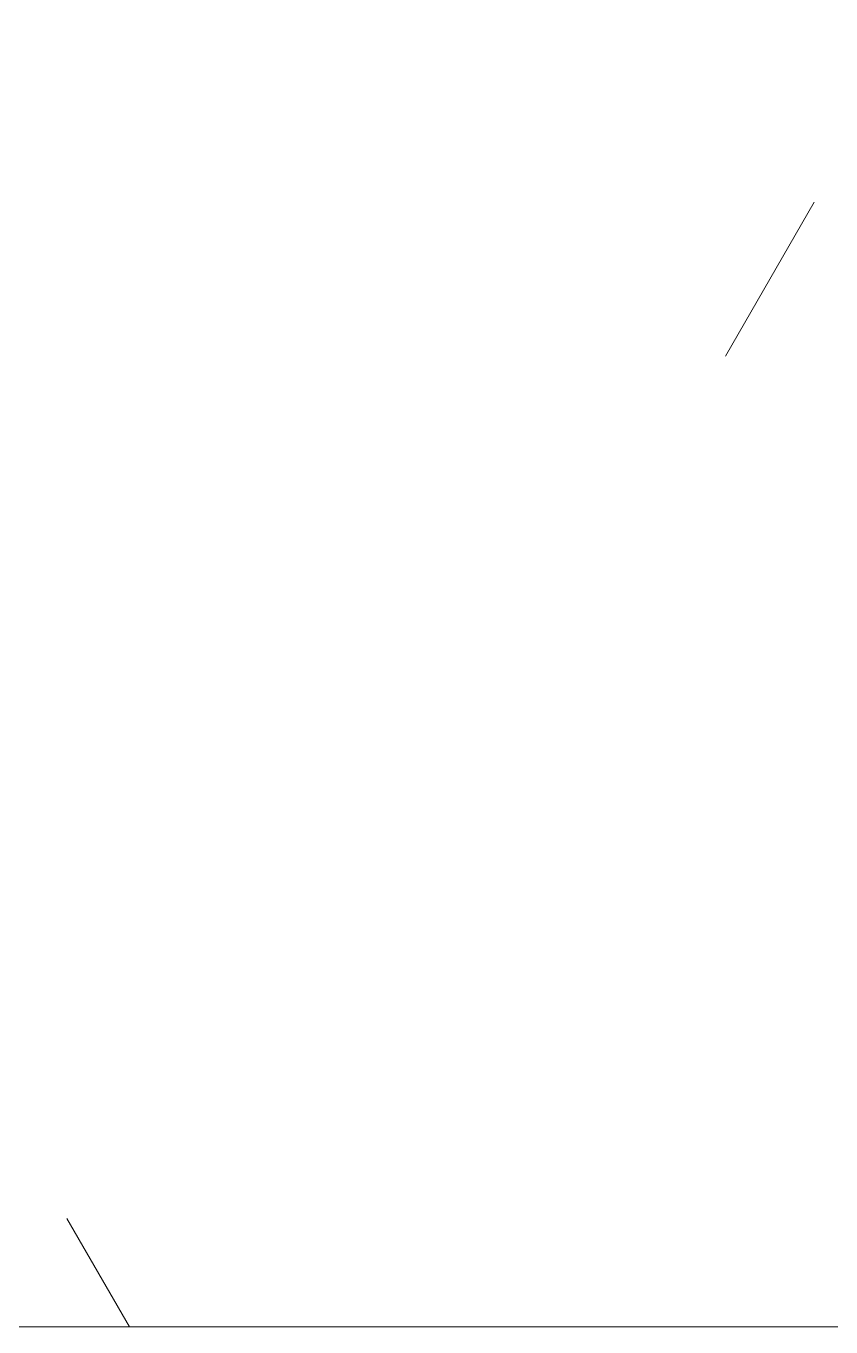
# Model space of a CAD drawing. Header units: millimetres. Extents: x -9018 to 25736, y -24663 to -1750.
# Drawn here: x -6436.2 to -6360.3, y -14379.7 to -14256.9 of the extents above; entities that cross this region are included whole.
import ezdxf

# ---------------------------------------------------------------- set-up
doc = ezdxf.new("R2010")
doc.units = ezdxf.units.MM
doc.layers.add('A-DETL-MBND', color=5, linetype='Continuous', lineweight=9)

# ---------------------------------------------------------------- blocks, each defined once
blk = doc.blocks.new('CRT_GAB_COZ_Bancada com cuba - Bancada em U-4227795-2 PAV')
at = {"layer": 'A-DETL-MBND'}
h = blk.add_hatch(dxfattribs=at)
h.set_pattern_fill('FP_3', color=256, style=0, pattern_type=2)
h.set_pattern_definition([(270, (15379.19, -7064.62), (101.6, -406.4), [16.764, -288.036, 16.764, -288.036, -1625.6]), (270, (15379.19, -7064.62), (101.6, -406.4), [-609.6, 16.764, -592.836, 16.764, -288.036, -711.2]), (270, (15379.19, -7064.62), (101.6, -406.4), [-1524, 16.764, -186.436, 16.764, -491.236]), (30, (15429.99, -7217.02), (301.1527, 291.1882), [16.764, -288.036, 16.764, -288.036, -1625.6]), (30, (15429.99, -7217.02), (301.1527, 291.1882), [-609.6, 16.764, -592.836, 16.764, -288.036, -711.2]), (30, (15429.99, -7217.02), (301.1527, 291.1882), [-1524, 16.764, -186.436, 16.764, -491.236]), (150, (15633.19, -7267.82), (-402.7527, 115.2118), [16.764, -288.036, 16.764, -288.036, -1625.6]), (150, (15633.19, -7267.82), (-402.7527, 115.2118), [-609.6, 16.764, -592.836, 16.764, -288.036, -711.2]), (150, (15633.19, -7267.82), (-402.7527, 115.2118), [-1524, 16.764, -186.436, 16.764, -491.236])])
h.paths.add_polyline_path([(999.54, -2554.07), (999.54, -3502.02), (1579.54, -3502.02), (1579.54, -600), (999.54, -600), (999.54, -2094)])
blk.add_line((999.54, -600), (999.54, -3502.02), dxfattribs=at)

msp = doc.modelspace()

# ---------------------------------------------------------------- block references
at = {"layer": 'A-DETL-MBND', "rotation": 90}
msp.add_blockref('CRT_GAB_COZ_Bancada com cuba - Bancada em U-4227795-2 PAV', (-7064.62, -15379.188), dxfattribs=at)

doc.saveas('drawing.dxf')
